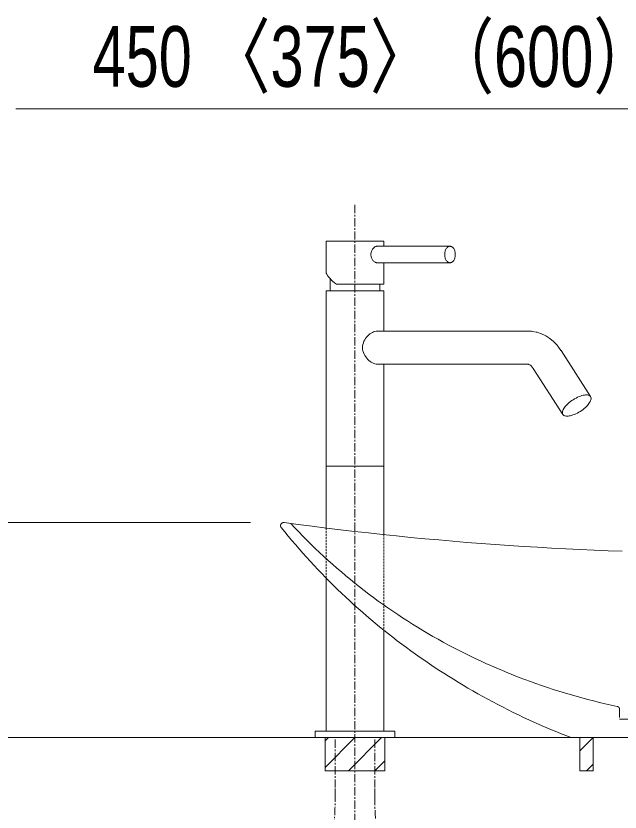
# Model space of a CAD drawing. Units: millimetres, scale not verified. Extents: x -6062 to 6062, y -3045 to 3045.
# Drawn here: x -5302.5 to -4937.2, y -1275 to -793.8 of the extents above; entities that cross this region are included whole.
import ezdxf
from ezdxf.enums import TextEntityAlignment as Align

# ---------------------------------------------------------------- set-up
doc = ezdxf.new("R2010")
doc.units = ezdxf.units.MM
doc.header["$LTSCALE"] = 20
doc.linetypes.add('CHAIN1', pattern=[8, 5, -1, 1, -1])
doc.linetypes.add('DASHED1', pattern=[1.8, 1.2, -0.6])
for name, color, linetype, lineweight in [('0-2_5ボウル・キャビネット', 7, 'Continuous', 9), ('0-3_2寸法-1', 7, 'Continuous', 9), ('0-7_4給排水', 7, 'Continuous', 9)]:
    doc.layers.add(name, color=color, linetype=linetype, lineweight=lineweight)
doc.styles.add('ＭＳ Ｐゴシック', font='')
doc.styles.get('ＭＳ Ｐゴシック').set_extended_font_data('MS PGothic')

# ---------------------------------------------------------------- blocks, each defined once
blk = doc.blocks.new('グループ-14')
at = {"layer": '0-2_5ボウル・キャビネット'}
for points in [[(-67090.1, -22012.6), (-67090.6, -22013.2), (-67091.1, -22013.7), (-67091.5, -22014.2), (-67092, -22014.8), (-67092.4, -22015.3), (-67092.8, -22015.9), (-67093.2, -22016.4), (-67093.6, -22017), (-67094, -22017.6), (-67094.4, -22018.2), (-67094.8, -22018.8), (-67095.1, -22019.4), (-67095.5, -22020), (-67095.8, -22020.6), (-67096.1, -22021.2), (-67096.4, -22021.8), (-67096.7, -22022.4), (-67097, -22023.1), (-67097.3, -22023.7), (-67097.6, -22024.3), (-67097.8, -22025), (-67098, -22025.6), (-67098.3, -22026.3), (-67098.5, -22026.9), (-67098.7, -22027.6), (-67098.8, -22028.3), (-67099, -22028.9), (-67099.2, -22029.6), (-67099.3, -22030.3), (-67099.4, -22030.9), (-67099.6, -22031.6), (-67099.7, -22032.3), (-67099.7, -22033), (-67099.8, -22033.7), (-67099.9, -22034.3), (-67099.9, -22035), (-67100, -22035.7), (-67100, -22036.4), (-67100, -22037.1)], [(-67100, -22037.1), (-67100, -22037.8), (-67100, -22038.4), (-67099.9, -22039.1), (-67099.9, -22039.8), (-67099.8, -22040.5), (-67099.8, -22041.2), (-67099.7, -22041.9), (-67099.6, -22042.5), (-67099.5, -22043.2), (-67099.3, -22043.9), (-67099.2, -22044.6), (-67099.1, -22045.2), (-67098.9, -22045.9), (-67098.7, -22046.6), (-67098.5, -22047.2), (-67098.3, -22047.9), (-67098.1, -22048.5), (-67097.9, -22049.2), (-67097.6, -22049.8), (-67097.4, -22050.5), (-67097.1, -22051.1), (-67096.8, -22051.7), (-67096.5, -22052.4), (-67096.2, -22053), (-67095.9, -22053.6), (-67095.6, -22054.2), (-67095.2, -22054.8), (-67094.9, -22055.4), (-67094.5, -22056), (-67094.1, -22056.6), (-67093.7, -22057.2), (-67093.3, -22057.7), (-67092.9, -22058.3), (-67092.5, -22058.9), (-67092.1, -22059.4), (-67049.8, -22111.7), (-67007.1, -22163.7), (-66963.9, -22215.4), (-66920.2, -22266.7)], [(-67065.5, -22000.3), (-67066.2, -22000.4), (-67066.9, -22000.5), (-67067.6, -22000.6), (-67068.3, -22000.8), (-67069.1, -22000.9), (-67069.8, -22001.1), (-67070.5, -22001.3), (-67071.2, -22001.4), (-67071.9, -22001.6), (-67072.6, -22001.8), (-67073.3, -22002.1), (-67074, -22002.3), (-67074.7, -22002.5), (-67075.3, -22002.8), (-67076, -22003), (-67076.7, -22003.3), (-67077.3, -22003.6), (-67078, -22003.9), (-67078.7, -22004.2), (-67079.3, -22004.5), (-67079.9, -22004.9), (-67080.6, -22005.2), (-67081.2, -22005.6), (-67081.8, -22005.9), (-67082.4, -22006.3), (-67083, -22006.7), (-67083.6, -22007.1), (-67084.2, -22007.5), (-67084.8, -22007.9), (-67085.4, -22008.4), (-67085.9, -22008.8), (-67086.5, -22009.2), (-67087, -22009.7), (-67087.6, -22010.2), (-67088.1, -22010.6), (-67088.6, -22011.1), (-67089.1, -22011.6), (-67089.6, -22012.1), (-67090.1, -22012.6)], [(-62968.1, -22347.2), (-63139, -22341.1), (-63309.9, -22334.2), (-63480.8, -22326.6), (-63651.6, -22318.3), (-63822.4, -22309.3), (-63993.1, -22299.5), (-64163.8, -22289), (-64334.4, -22277.8), (-64505, -22265.8), (-64675.5, -22253.2), (-64846, -22239.8), (-65016.4, -22225.7), (-65186.7, -22210.9), (-65356.9, -22195.4), (-65527.1, -22179.1), (-65697.2, -22162.1), (-65867.2, -22144.4), (-66037.1, -22126), (-66206.9, -22106.9), (-66376.6, -22087), (-66546.2, -22066.4), (-66715.8, -22045.1), (-66885.2, -22023.1), (-67054.5, -22000.4), (-67055.2, -22000.3), (-67056, -22000.2), (-67056.7, -22000.1), (-67057.4, -22000.1), (-67058.1, -22000.1), (-67058.9, -22000), (-67059.6, -22000), (-67060.3, -22000), (-67061.1, -22000), (-67061.8, -22000), (-67062.5, -22000.1), (-67063.3, -22000.1), (-67064, -22000.2), (-67064.7, -22000.2), (-67065.5, -22000.3)], [(-66920.2, -22266.7), (-66876.1, -22317.7), (-66831.6, -22368.3), (-66786.5, -22418.6), (-66741.1, -22468.5), (-66695.1, -22518), (-66648.8, -22567.2), (-66602, -22616), (-66554.7, -22664.5), (-66507.1, -22712.6), (-66459, -22760.3), (-66410.4, -22807.6), (-66361.5, -22854.6), (-66312.1, -22901.1), (-66262.3, -22947.3), (-66212.1, -22993.1), (-66161.5, -23038.5), (-66110.5, -23083.5), (-66059.1, -23128), (-66007.2, -23172.2), (-65955, -23216), (-65902.4, -23259.3), (-65849.4, -23302.3), (-65796.1, -23344.8), (-65742.3, -23386.9), (-65688.2, -23428.6), (-65633.7, -23469.9), (-65578.8, -23510.7), (-65523.5, -23551.1), (-65467.9, -23591), (-65412, -23630.6), (-65355.7, -23669.6), (-65299, -23708.3), (-65242, -23746.5), (-65184.7, -23784.2), (-65127, -23821.5), (-65069, -23858.4), (-65010.6, -23894.7), (-64951.9, -23930.7), (-64893, -23966.1)], [(-63652.4, -24574.8), (-63587.7, -24600), (-59612.3, -24600)], [(-64893, -23966.1), (-64833.7, -24001.1), (-64774, -24035.6), (-64714.1, -24069.7), (-64653.9, -24103.3), (-64593.3, -24136.4), (-64532.5, -24169), (-64471.4, -24201.2), (-64410, -24232.9), (-64348.3, -24264.1), (-64286.4, -24294.8), (-64224.1, -24325), (-64161.6, -24354.8), (-64098.8, -24384), (-64035.8, -24412.7), (-63972.5, -24441), (-63909, -24468.8), (-63845.2, -24496), (-63781.2, -24522.8), (-63716.9, -24549), (-63652.4, -24574.8)]]:
    blk.add_lwpolyline(points, dxfattribs=at)
at = {"layer": '0-2_5ボウル・キャビネット', "linetype": 'CHAIN1'}
for points in [[(-66975.5, -22011.5), (-66927.6, -22062.9), (-66879.1, -22113.8), (-66830, -22164.3), (-66780.5, -22214.3), (-66730.3, -22263.9), (-66679.7, -22313), (-66628.5, -22361.6), (-66576.8, -22409.8), (-66524.6, -22457.5), (-66471.9, -22504.7), (-66418.7, -22551.4), (-66365, -22597.6), (-66310.8, -22643.3), (-66256.1, -22688.5), (-66200.9, -22733.2), (-66145.3, -22777.4), (-66089.2, -22821), (-66032.6, -22864.2), (-65975.5, -22906.8), (-65918, -22948.9), (-65860.1, -22990.4), (-65801.7, -23031.5), (-65742.8, -23071.9), (-65683.6, -23111.9), (-65623.9, -23151.2), (-65563.8, -23190.1), (-65503.3, -23228.3), (-65442.3, -23266), (-65381, -23303.2), (-65319.3, -23339.8), (-65257.2, -23375.7), (-65194.7, -23411.2), (-65131.8, -23446), (-65068.5, -23480.3), (-65004.9, -23513.9), (-64941, -23547), (-64876.6, -23579.5), (-64812, -23611.4), (-64747, -23642.7)], [(-64747, -23642.7), (-64681.6, -23673.4), (-64616, -23703.5), (-64550, -23732.9), (-64483.7, -23761.8), (-64417.1, -23790.1), (-64350.2, -23817.7), (-64283, -23844.7), (-64215.5, -23871.1), (-64147.8, -23896.8), (-64079.7, -23922), (-64011.4, -23946.5), (-63942.9, -23970.3), (-63874.1, -23993.6), (-63805, -24016.2), (-63735.7, -24038.1), (-63666.2, -24059.4), (-63596.4, -24080.1), (-63526.4, -24100.1), (-63456.3, -24119.5), (-63385.9, -24138.2), (-63315.3, -24156.3), (-63244.5, -24173.7), (-63173.5, -24190.5), (-63102.4, -24206.6), (-63031.1, -24222.1), (-63030.3, -24222.2), (-63029.5, -24222.4), (-63028.7, -24222.6), (-63027.9, -24222.9), (-63027.1, -24223.1), (-63026.3, -24223.4), (-63025.5, -24223.7), (-63024.7, -24223.9), (-63023.9, -24224.3), (-63023.2, -24224.6), (-63022.4, -24224.9), (-63021.6, -24225.3), (-63020.9, -24225.6), (-63020.2, -24226)], [(-63020.2, -24226), (-63019.4, -24226.4), (-63018.7, -24226.8), (-63018, -24227.2), (-63017.3, -24227.7), (-63016.6, -24228.1), (-63016, -24228.6), (-63015.3, -24229.1), (-63014.6, -24229.5), (-63014, -24230.1), (-63013.3, -24230.6), (-63012.7, -24231.1), (-63012.1, -24231.6), (-63011.5, -24232.2), (-63010.9, -24232.7), (-63010.4, -24233.3), (-63009.8, -24233.9), (-63009.3, -24234.5), (-63008.7, -24235.1), (-63008.2, -24235.7), (-63007.7, -24236.3), (-63007.2, -24237), (-63006.7, -24237.6), (-63006.3, -24238.3), (-63005.8, -24238.9), (-63005.4, -24239.6), (-63005, -24240.3), (-63004.6, -24241), (-63004.2, -24241.7), (-63003.8, -24242.4), (-63003.5, -24243.1), (-63003.2, -24243.8), (-63002.8, -24244.5), (-63002.5, -24245.3), (-63002.2, -24246), (-63002, -24246.7), (-63001.7, -24247.5), (-63001.5, -24248.2), (-63001.3, -24249), (-63001.1, -24249.7)], [(-63001.1, -24249.7), (-63000.9, -24250.5), (-63000.7, -24251.3), (-63000.6, -24252), (-63000.4, -24252.8), (-63000.3, -24253.6), (-63000.2, -24254.4), (-63000.1, -24255.1), (-63000.1, -24255.9), (-63000, -24256.7), (-63000, -24257.5), (-63000, -24258.3), (-63000, -24377.1), (-62750, -24377.1)]]:
    blk.add_lwpolyline(points, dxfattribs=at)
blk = doc.blocks.new('グループ-20')
at = {"layer": '0-7_4給排水', "linetype": 'CHAIN1'}
blk.add_line((-66200, -18160), (-66200, -32220), dxfattribs=at)
at = {"layer": '0-7_4給排水'}
for p, q in [((-66500, -19054), (-66500, -19200)), ((-65900, -19120), (-65900, -19200)), ((-66550, -22065.9), (-66550, -19200)), ((-66550, -19200), (-65850, -19200)), ((-65850, -19200), (-65850, -19685.7)), ((-65850, -20085.7), (-65850, -22146.2)), ((-66550, -21320), (-65850, -21320)), ((-66550, -22669.3), (-66550, -24520)), ((-65850, -24520), (-65850, -23301.8))]:
    blk.add_line(p, q, dxfattribs=at)
at = {"layer": '0-7_4給排水', "linetype": 'DASHED1'}
for p, q in [((-66550, -22669.3), (-66550, -22065.9)), ((-65850, -22146.2), (-65850, -23301.8))]:
    blk.add_line(p, q, dxfattribs=at)
at = {"layer": '0-7_4給排水'}
for points in [[(-65938.4, -18660.5), (-65931.9, -18660), (-65850, -18660), (-65850, -18600), (-66550, -18600), (-66549.8, -18969.9), (-66547, -18983.6), (-66541, -18998.4), (-66532.1, -19014.1), (-66520.4, -19030.6), (-66506.1, -19047.7), (-66489.2, -19065.3), (-66469.9, -19083.3), (-66448.5, -19101.6), (-66425, -19120), (-65850, -19120), (-65850, -18860), (-65931.8, -18860), (-65938.2, -18859.5), (-65944.6, -18858.1), (-65951.1, -18855.8), (-65957.7, -18852.6), (-65964.2, -18848.5), (-65970.5, -18843.6), (-65976.6, -18837.9), (-65982.3, -18831.4), (-65987.7, -18824.2), (-65992.5, -18816.4), (-65996.8, -18808), (-66000.5, -18799.1), (-66003.4, -18789.7), (-66005.6, -18780), (-66006.9, -18770.1), (-66007.3, -18760), (-66006.9, -18750.3), (-66005.7, -18740.7), (-66003.7, -18731.3), (-66000.9, -18722.2), (-65997.5, -18713.4), (-65993.3, -18705.1)], [(-65993.3, -18705.1), (-65988.6, -18697.2), (-65983.4, -18689.9), (-65977.7, -18683.3), (-65971.6, -18677.4), (-65965.2, -18672.2), (-65958.6, -18667.9), (-65951.9, -18664.5), (-65945.1, -18662), (-65938.4, -18660.5), (-65931.9, -18660), (-65050.9, -18660), (-65045.2, -18660.4), (-65039.2, -18661.7), (-65033.2, -18663.9), (-65027.3, -18667), (-65021.4, -18671.2), (-65015.8, -18676.3), (-65010.4, -18682.4), (-65005.5, -18689.3), (-65001, -18697), (-64997.1, -18705.3), (-64993.8, -18714.1), (-64991.2, -18723.2), (-64989.1, -18732.5), (-64987.7, -18741.8), (-64986.9, -18751), (-64986.7, -18760)], [(-65993.3, -18705.1), (-65988.6, -18697.2), (-65983.4, -18689.9), (-65977.7, -18683.3), (-65971.6, -18677.4), (-65965.2, -18672.2), (-65958.6, -18667.9), (-65951.9, -18664.5), (-65945.1, -18662), (-65938.4, -18660.5)], [(-65050.9, -18660), (-65056.7, -18660.4), (-65062.6, -18661.7), (-65068.6, -18663.9), (-65074.6, -18667), (-65080.5, -18671.2), (-65086.1, -18676.3), (-65091.4, -18682.4), (-65096.4, -18689.3), (-65100.8, -18697), (-65104.7, -18705.3), (-65108, -18714.1), (-65110.7, -18723.2), (-65112.7, -18732.5), (-65114.1, -18741.8), (-65115, -18751), (-65115.2, -18760), (-65115, -18769), (-65114.1, -18778.2), (-65112.7, -18787.5), (-65110.7, -18796.8), (-65108, -18805.9), (-65104.7, -18814.7), (-65100.8, -18823), (-65096.4, -18830.7), (-65091.4, -18837.6), (-65086.1, -18843.7), (-65080.5, -18848.8), (-65074.6, -18853), (-65068.6, -18856.1), (-65062.6, -18858.3), (-65056.7, -18859.6), (-65050.9, -18860)], [(-64986.7, -18760), (-64986.9, -18769), (-64987.7, -18778.2), (-64989.1, -18787.5), (-64991.2, -18796.8), (-64993.8, -18805.9), (-64997.1, -18814.7), (-65001, -18823), (-65005.5, -18830.7), (-65010.4, -18837.6), (-65015.8, -18843.7), (-65021.4, -18848.8), (-65027.3, -18853), (-65033.2, -18856.1), (-65039.2, -18858.3), (-65045.2, -18859.6), (-65050.9, -18860), (-65931.8, -18860), (-65938.2, -18859.5), (-65944.6, -18858.1), (-65951.1, -18855.8), (-65957.7, -18852.6), (-65964.2, -18848.5), (-65970.5, -18843.6), (-65976.6, -18837.9), (-65982.3, -18831.4), (-65987.7, -18824.2), (-65992.5, -18816.4), (-65996.8, -18808), (-66000.5, -18799.1), (-66003.4, -18789.7), (-66005.6, -18780), (-66006.9, -18770.1), (-66007.3, -18760), (-66006.9, -18750.3), (-66005.7, -18740.7), (-66003.7, -18731.3), (-66000.9, -18722.2), (-65997.5, -18713.4), (-65993.3, -18705.1)], [(-66103.6, -19926.4), (-66107.2, -19906.6), (-66108.5, -19886.6), (-66107.4, -19866.6), (-66104.1, -19846.8), (-66098.5, -19827.6), (-66091.1, -19809.2), (-66081.9, -19791.7), (-66071.4, -19775.2), (-66059.6, -19759.7), (-66046.8, -19745.4), (-66033.1, -19732.4), (-66018.9, -19720.7), (-66004.2, -19710.5)], [(-66004.2, -19710.5), (-65989.3, -19701.8), (-65974.4, -19694.9), (-65959.7, -19689.9), (-65945.4, -19686.8), (-65931.9, -19685.7), (-64111.7, -19685.7), (-64066.4, -19688.6), (-64054.9, -19689.4), (-64010.1, -19698.2), (-63998.7, -19700.6), (-63954.9, -19715), (-63943.9, -19719.2), (-63901.8, -19739), (-63891.7, -19744.8), (-63845, -19774.5), (-63801.3, -19811), (-63793.3, -19817.7), (-63752.4, -19861.4), (-63746.4, -19868.9), (-63709.7, -19919), (-63708.4, -19921), (-63350.3, -20478.1), (-63346.7, -20485.9), (-63345, -20494.8), (-63345.1, -20504.7), (-63347, -20515.4), (-63350.7, -20526.7), (-63356.1, -20538.4), (-63363, -20550.3), (-63371.1, -20562.3), (-63380.3, -20574.2), (-63390.3, -20585.7), (-63401.4, -20597.3), (-63413.8, -20609.1), (-63427.5, -20621.1), (-63442.5, -20633), (-63458.6, -20644.8), (-63475.5, -20656.1), (-63493, -20666.8)], [(-63493, -20666.8), (-63510.9, -20676.6), (-63528.9, -20685.5), (-63546.7, -20693.3), (-63564.1, -20699.9), (-63580.6, -20705.3), (-63596.3, -20709.3), (-63610.9, -20712.1), (-63624.2, -20713.8), (-63636.2, -20714.3), (-63647.3, -20713.8), (-63657.6, -20712.1), (-63667.1, -20709.3), (-63675.3, -20705.3), (-63682.1, -20699.9), (-63687.4, -20693.3), (-64045.5, -20136.2), (-64056.6, -20121), (-64069.9, -20106.5), (-64078.5, -20099.3), (-64089.4, -20092.3), (-64096.6, -20089), (-64102.7, -20086.9), (-64107.6, -20086), (-64111.7, -20085.7), (-65931.9, -20085.7), (-65945.1, -20084.7), (-65959, -20081.8), (-65973.3, -20076.9), (-65988, -20070.3), (-66002.7, -20061.9), (-66017.3, -20051.9), (-66031.5, -20040.5), (-66045.2, -20027.6), (-66058.1, -20013.5), (-66070.1, -19998.1), (-66080.9, -19981.6), (-66090.2, -19964.1), (-66097.9, -19945.6), (-66103.6, -19926.4)], [(-63687.4, -20693.3), (-63691, -20685.5), (-63692.7, -20676.6), (-63692.6, -20666.8), (-63690.7, -20656.1), (-63686.9, -20644.8), (-63681.6, -20633), (-63674.7, -20621.1), (-63666.6, -20609.1), (-63657.4, -20597.3), (-63647.4, -20585.7), (-63636.3, -20574.2), (-63623.9, -20562.3), (-63610.1, -20550.3), (-63595.2, -20538.4), (-63579.1, -20526.7), (-63562.2, -20515.4), (-63544.7, -20504.7), (-63526.8, -20494.8), (-63508.8, -20485.9), (-63491, -20478.1), (-63473.6, -20471.5), (-63457, -20466.2), (-63441.4, -20462.1), (-63426.8, -20459.3), (-63413.5, -20457.7), (-63401.5, -20457.2), (-63390.4, -20457.7), (-63380, -20459.3), (-63370.6, -20462.1), (-63362.4, -20466.2), (-63355.5, -20471.5), (-63350.3, -20478.1)]]:
    blk.add_lwpolyline(points, dxfattribs=at)
blk.add_lwpolyline([(-65720, -24520), (-65720, -24600), (-66680, -24600), (-66680, -24520)], close=True, dxfattribs=at)
at = {"layer": '0-7_4給排水', "linetype": 'CHAIN1'}
for points in [[(-66440, -25316.7), (-66440, -25204.1), (-66440, -24600)], [(-65960, -25316.7), (-65960, -25204.1), (-65960, -24600)]]:
    blk.add_lwpolyline(points, dxfattribs=at)
for centre, start, end in [((-71164.5, -25316.7), 334.0624, 0), ((-61235.5, -25316.7), 180, 205.9376)]:
    blk.add_arc(centre, 4724.5, start, end, dxfattribs=at)

msp = doc.modelspace()

# ---------------------------------------------------------------- linework, layer by layer
at = {"layer": '0-2_5ボウル・キャビネット'}
for p, q in [((-5115.5, -1232), (-5113.5, -1230)), ((-5115.5, -1248), (-5097.5, -1230)), ((-5101.5, -1250), (-5081.5, -1230)), ((-4961.5, -1238), (-4953.5, -1230)), ((-5085.5, -1250), (-5079.5, -1244)), ((-4957.5, -1250), (-4953.5, -1246))]:
    msp.add_line(p, q, dxfattribs=at)
for points in [[(-5317.5, -1230), (-4417.5, -1230), (-4417.5, -1830), (-5317.5, -1830)], [(-5317.5, -1230), (-4417.5, -1230), (-4417.5, -1290), (-5317.5, -1290)], [(-5115.5, -1250), (-5115.5, -1230), (-5079.5, -1230), (-5079.5, -1250)], [(-4961.5, -1230), (-4953.5, -1230), (-4953.5, -1250), (-4961.5, -1250)]]:
    msp.add_lwpolyline(points, close=True, dxfattribs=at)
at = {"layer": '0-2_5ボウル・キャビネット', "linetype": 'DASHED1'}
for points in [[(-5115.5, -1250), (-5115.5, -1230), (-5079.5, -1230), (-5079.5, -1250)], [(-4961.5, -1230), (-4953.5, -1230), (-4953.5, -1250), (-4961.5, -1250)]]:
    msp.add_lwpolyline(points, close=True, dxfattribs=at)
at = {"layer": '0-3_2寸法-1'}
for p, q in [((-5302.49, -850), (-4882.51, -850)), ((-5160.63, -1100), (-5587.5, -1100))]:
    msp.add_line(p, q, dxfattribs=at)

# ---------------------------------------------------------------- block references
at = {"layer": '0-2_5ボウル・キャビネット', "xscale": 0.05, "yscale": 0.05}
msp.add_blockref('グループ-14', (-1787.5, 0), dxfattribs=at)
at = {"layer": '0-7_4給排水', "xscale": 0.05, "yscale": 0.05}
msp.add_blockref('グループ-20', (-1787.5, 0), dxfattribs=at)

# ---------------------------------------------------------------- texts
at = {"layer": '0-3_2寸法-1', "style": 'ＭＳ Ｐゴシック', "width": 0.75}
msp.add_text('450 〈375〉（600）', height=36.69, dxfattribs=at).set_placement((-5256.19, -847.65), align=Align.BOTTOM_LEFT)

doc.saveas('drawing.dxf')
